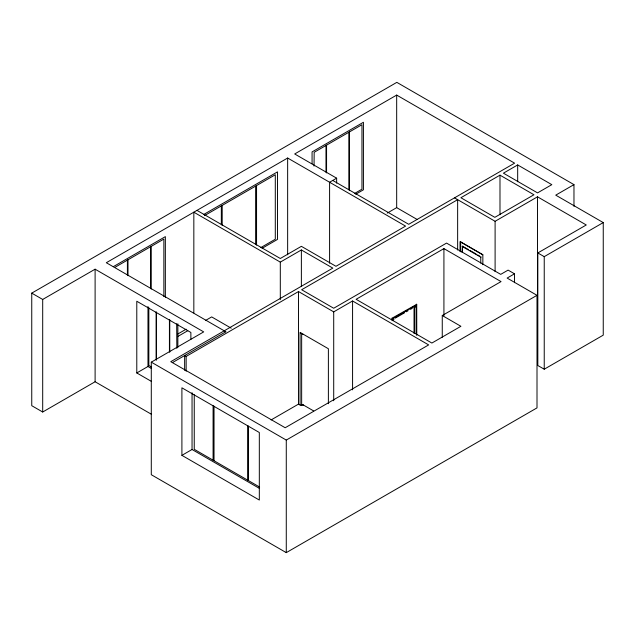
<?xml version="1.0" encoding="UTF-8"?>
<svg xmlns="http://www.w3.org/2000/svg" width="635" height="635" viewBox="0 0 635 635"><rect width="100%" height="100%" fill="white"/><g stroke="black" fill="none" stroke-linecap="round" stroke-linejoin="round"><path stroke-width="0.95" d="M314.039 166.06L314.182 152.297L361.958 124.714L361.958 189.198L354.465 193.524M416.766 335.344L416.711 304.348L392.009 318.206L392.009 320.175M303.125 405.074L300.649 405.32L298.506 404.114L271.081 419.949M151.297 414.195L95.107 381.754L42.696 412.012L31.75 405.694L31.75 293.132L396.827 82.359L573.969 184.626L573.969 206.343M31.75 293.132L42.696 299.45L95.107 269.192L203.7 331.891L151.289 362.148L151.289 474.71L286.274 552.64L537.004 407.884L537.004 295.323L507.135 278.074L514.517 273.812L514.517 282.694M196.977 210.376L280.305 258.493L301.371 246.324L335.963 266.295L405.567 226.108L287.647 158.028L106.307 262.723L225.862 331.756L172.395 362.625M332.74 180.435L408.71 224.298L514.596 163.163L396.677 95.083L294.688 153.964L336.637 178.181L336.637 183.118M113.308 266.668L165.354 236.625L165.354 297.307M203.883 214.376L277.495 171.879L277.495 239.419L262.088 248.309M115.451 267.033L163.862 239.085L163.862 296.616M204.478 215.638L275.296 174.752L275.296 239.228L260.81 247.594M336.637 178.181L329.597 182.253L329.597 263.215M355.719 194.254L363.426 189.802L363.426 122.269L312.071 151.916L312.071 163.663M193.834 312.912L193.834 212.193L280.305 262.12L301.371 249.96L332.819 268.113L170.759 361.68L285.186 427.744L428.657 344.908L352.576 300.982L333.708 311.872L298.506 291.552L186.15 356.418L184.642 355.552L184.642 370.356M177.522 334.169L186.111 329.216M387.247 213.09L396.677 207.645L417.179 219.488M177.522 336.637L187.769 330.716M205.708 320.365L211.685 316.913L231.211 328.184M190.873 339.376L190.873 332.47L136.787 301.244L136.787 372.951L147.979 366.49L151.392 368.459M499.991 175.157L460.883 197.731L494.84 217.337L533.948 194.762L499.991 175.157L499.991 214.654M517.676 164.941L503.42 173.172L537.559 192.889L551.815 184.658L517.676 164.941L517.676 181.729M442.262 315.524L501.039 281.591L443.921 248.61L356.108 299.307L431.879 343.051L460.907 326.295L442.262 315.524L442.262 337.248M454.501 197.858L495.102 221.297L537.504 196.818L586.272 224.973L537.821 252.952L537.821 365.514L544.235 369.213L603.25 335.145L603.25 222.583L555.736 195.151L573.969 184.626M460.597 241.808L460.597 251.682L460.597 241.808L482.846 254.722L482.846 264.7M303.093 334.288L302.347 334.518M462.105 252.349L462.518 246.166L468.455 249.595M462.105 246.404L480.766 257.175L481.179 256.937M392.009 318.206L392.867 318.699L416.766 304.903M395.28 318.127L404.614 312.745M406.313 311.761L408.003 310.785M410.551 309.308L412.25 308.332M181.904 455.351L259.318 500.047L259.318 432.506L181.904 387.81L181.904 455.351L192.048 449.493L259.255 488.299M537.821 252.952L544.235 256.651L603.25 222.583M151.289 362.148L286.274 440.079L537.004 295.323M301.204 333.558L300.649 333.327A1.072 0.881 60 0 1 300.474 333.081M415.155 307.062L415.536 306.927A0.833 0.683 -60 0 0 415.734 306.681M482.846 254.849L460.034 241.673L460.034 251.531M514.517 273.812L508.103 270.105L500.713 274.368L446.548 243.094L333.708 308.245L301.649 289.735L457.644 199.676L457.644 250.031M470.154 250.571L476.083 254M477.782 254.976L479.481 255.961M393.565 319.103L394.01 319.357M224.226 330.922L225.758 331.811M302.53 404.519L313.658 410.94M302.435 404.566L303.133 404.987M151.257 366.839L148.836 365.435L148.836 307.729M136.787 372.951L151.297 381.333M259.604 487.045L194.254 449.318L194.254 394.756M176.689 323.81L176.832 348.345M544.235 256.651L544.235 369.213M537.504 196.818L537.504 309.38M495.102 221.297L495.102 271.653M480.766 257.175L480.766 263.12M462.518 246.166L462.518 252.111M443.921 248.61L443.921 315.754M416.369 304.141L416.369 334.693M414.798 306.864L414.798 333.534M414.036 306.919L414.036 333.454M396.677 95.083L396.677 207.645M392.867 318.699L392.867 320.659M352.576 300.982L352.576 389.85M349.464 131.929L349.464 190.46M348.845 132.286L348.845 189.825M333.708 311.872L333.708 400.741M328.382 403.701L328.382 348.742L300.077 332.399L300.077 405.027M326.565 145.153L326.565 172.926M325.985 145.486L325.985 172.275M301.649 333.311L301.649 405.027M301.371 249.96L301.371 286.488M298.506 291.552L298.506 404.114M287.647 158.028L287.647 254.794M286.274 440.079L286.274 552.64M280.305 262.12L280.305 299.641M256.556 185.571L256.556 245.094M255.627 186.111L255.627 244.634M248.491 426.069L248.491 480.631M247.618 425.561L247.618 480.123M222.194 205.407L222.194 225.25M221.329 205.907L221.329 224.758M214.027 406.17L214.027 460.724M213.09 405.63L213.09 460.192M192.048 392.724L192.048 449.493M186.15 356.418L186.15 371.229M177.856 323.81L177.856 347.393M169.759 319.818L169.759 352.092M169.426 319.619L169.426 351.893M156.464 312.134L156.464 360.061M156.107 311.928L156.107 359.854M151.201 246.396L151.201 289.052M150.574 246.753L150.574 288.417M147.979 306.57L147.979 366.49M127.992 259.794L127.992 275.669M127.405 260.136L127.405 275.011M95.107 269.192L95.107 381.754M42.696 299.45L42.696 412.012"/></g></svg>
